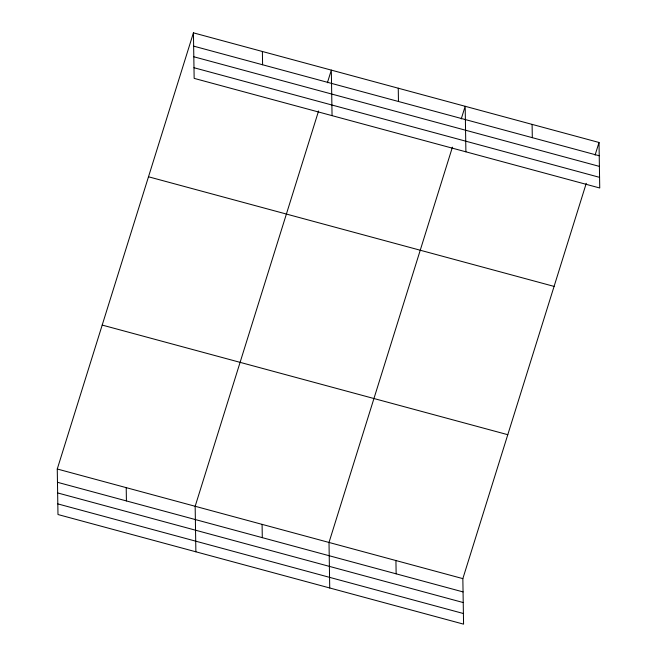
<?xml version="1.0" encoding="UTF-8"?>
<svg xmlns="http://www.w3.org/2000/svg" width="657" height="657" viewBox="0 0 657 657"><rect width="100%" height="100%" fill="white"/><g stroke="black" fill="none" stroke-linecap="round" stroke-linejoin="round"><path stroke-width="0.99" d="M586.266 183.319L462.848 578.628L463.571 624.15L57.98 514.53L57.266 469.008L193.429 32.85L599.02 142.47L599.734 187.992L194.152 78.372L193.429 32.85M318.579 110.967L195.162 506.284L195.876 551.798M327.383 82.766L331.333 70.118L332.048 115.64M452.427 147.143L329.009 542.452L329.724 587.974M461.23 118.942L465.181 106.294L465.895 151.816M595.078 155.118L599.02 142.47M193.643 46.13L599.233 155.758M193.807 56.773L599.398 166.393M193.979 67.728L599.57 177.349M148.498 176.782L554.089 286.403M102.196 325.075L507.787 434.696M57.266 469.008L462.848 578.628M57.471 482.295L463.062 591.916M57.635 492.931L463.226 602.551M57.808 503.894L463.399 613.515M532.096 124.387L532.31 137.666M398.257 88.21L398.462 101.49M395.933 560.544L396.138 573.824M262.381 51.484L262.595 64.772M262.086 524.368L262.291 537.648M126.21 487.642L126.423 500.93"/></g></svg>
